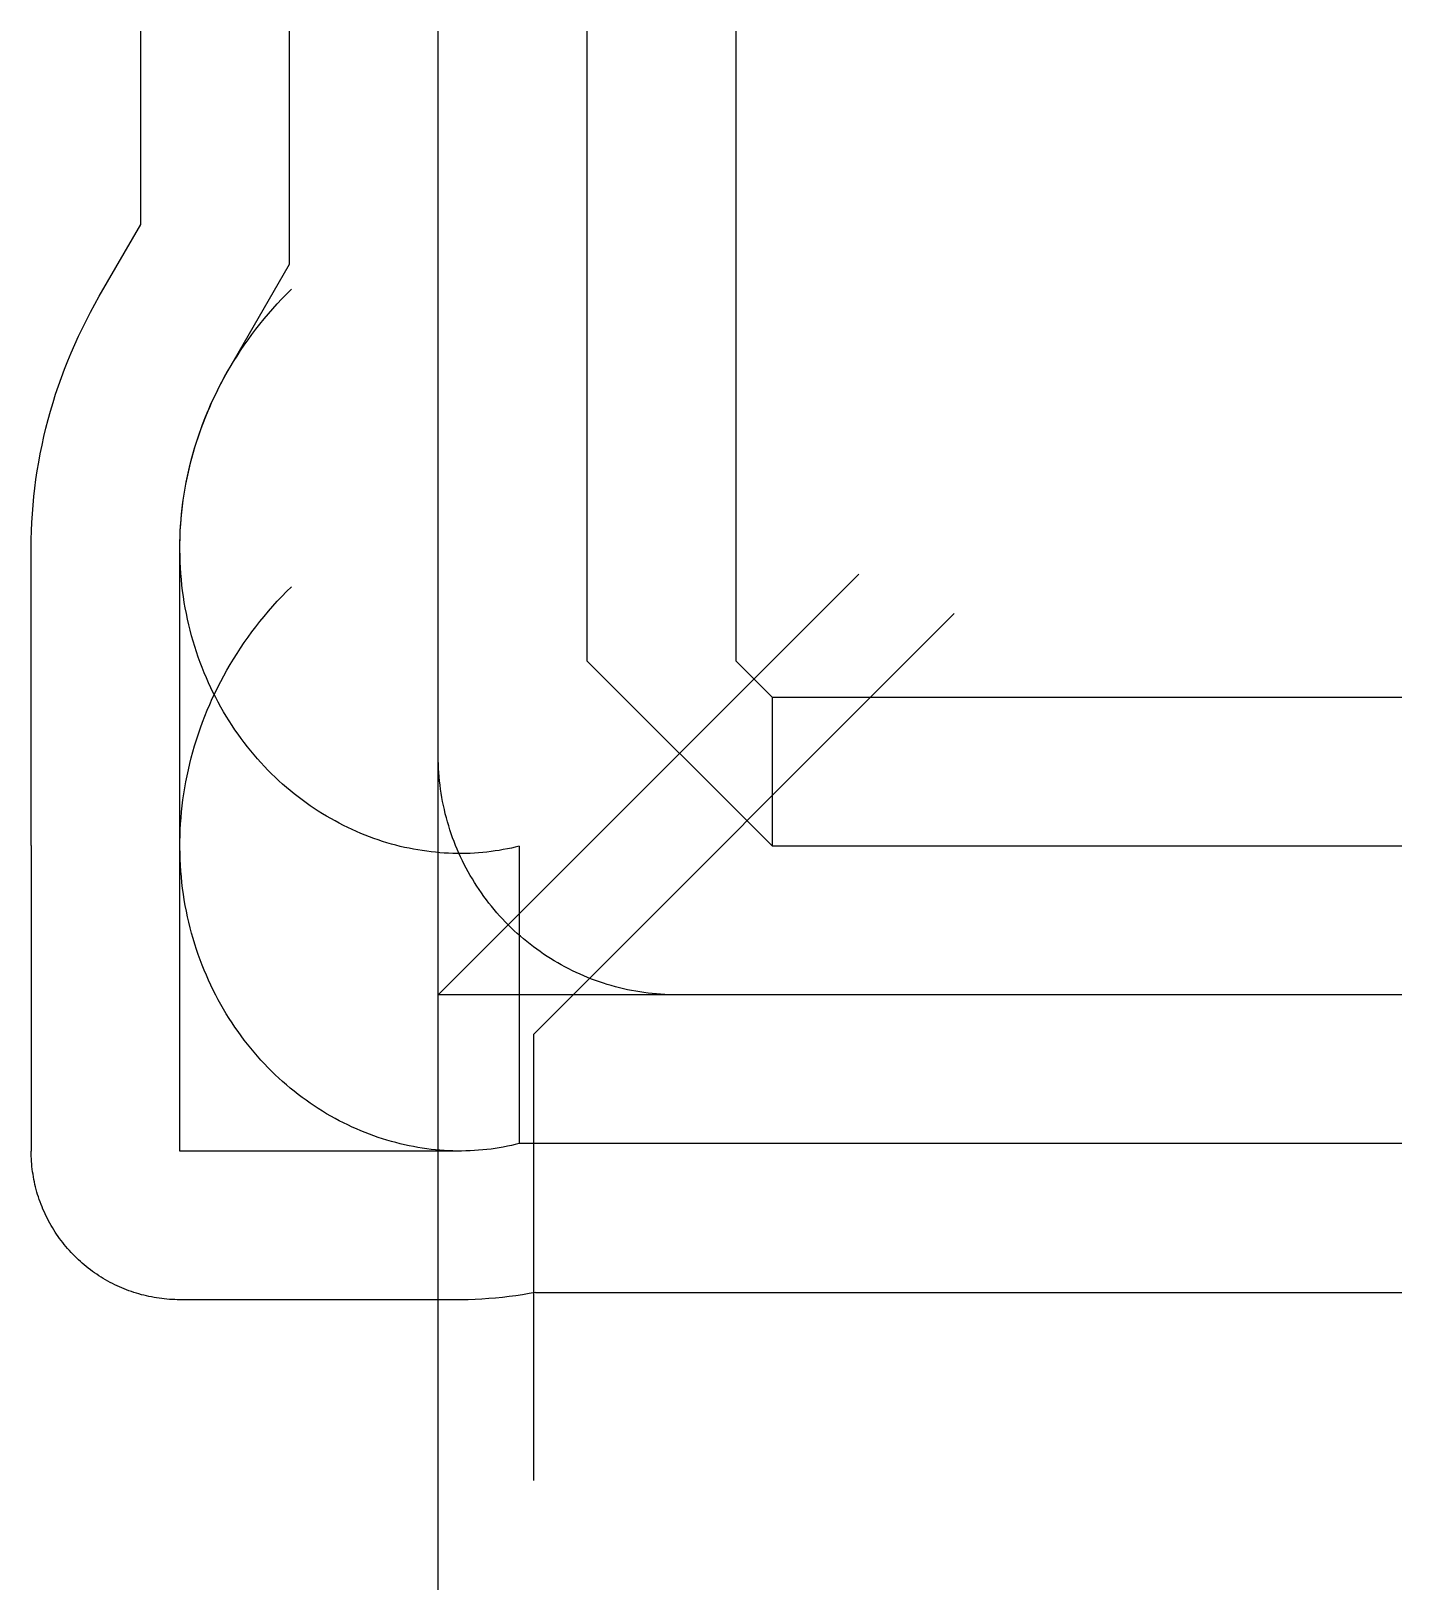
# Model space of a CAD drawing. Header units: metres. Extents: x -6337 to 15000, y -9260 to 15000.
import ezdxf

# ---------------------------------------------------------------- set-up
doc = ezdxf.new("R2010")
doc.units = ezdxf.units.M

msp = doc.modelspace()

# ---------------------------------------------------------------- linework, layer by layer
at = {"color": 1}
for p, q in [((-4630, 11992), (-4630, 15000)), ((-2315, 11372), (-2315, 15000)), ((0, 0), (0, 15000)), ((2315, 15000), (2315, 5201)), ((4630, 15000), (4630, 5201)), ((-5276, 10873), (-4630, 11992)), ((-3271, 9716), (-2315, 11372)), ((-6337, 2326), (-6337, 6956)), ((-4022, 2326), (-4022, 6956)), ((5201, 2315), (2315, 5201)), ((5201, 4630), (4630, 5201)), ((15000, 4630), (5201, 4630)), ((5201, 2315), (5201, 4630)), ((-6337, 2326), (-6337, -2430)), ((-6337, 2326), (-6337, 2326)), ((-4022, -2430), (-4022, 2326)), ((-4022, 2326), (-4022, 2326)), ((1261, 2315), (1261, -2315)), ((15000, 2315), (5201, 2315)), ((15000, 0), (0, 0)), ((15000, -2315), (1261, -2315)), ((339, -2430), (-4022, -2430)), ((339, -4745), (-4022, -4745)), ((1516, -4630), (15000, -4630))]:
    msp.add_line(p, q, dxfattribs=at)
for points in [[(15000, 0), (3719, 0), (3654, 1), (3590, 2), (3525, 5), (3460, 9), (3395, 14), (3331, 20), (3266, 28), (3202, 36), (3138, 46), (3074, 57), (3010, 68), (2946, 81), (2883, 95), (2820, 110), (2757, 127), (2694, 144), (2632, 163), (2570, 182), (2508, 203), (2447, 224), (2386, 247), (2326, 271), (2266, 296), (2207, 322), (2148, 348), (2089, 376), (2031, 405), (1973, 435), (1916, 466), (1860, 498), (1804, 531), (1748, 565), (1694, 600), (1640, 636), (1586, 673), (1533, 710), (1481, 749), (1430, 788), (1379, 829), (1329, 870), (1279, 912), (1231, 955), (1183, 999), (1136, 1044), (1089, 1089), (1044, 1136), (999, 1183), (955, 1231), (912, 1279), (870, 1329), (829, 1379), (788, 1430), (749, 1481), (710, 1533), (673, 1586), (636, 1640), (600, 1694), (565, 1748), (531, 1804), (498, 1860), (466, 1916), (435, 1973), (405, 2031), (376, 2089), (348, 2148), (322, 2207), (296, 2266), (271, 2326), (247, 2386), (224, 2447), (203, 2508), (182, 2570), (163, 2632), (144, 2694), (127, 2757), (110, 2820), (95, 2883), (81, 2946), (68, 3010), (57, 3074), (46, 3138), (36, 3202), (28, 3266), (20, 3331), (14, 3395), (9, 3460), (5, 3525), (2, 3590), (1, 3654), (0, 3719), (0, 3719), (0, 15000)], [(1261, 2315), (1200, 2300), (1138, 2286), (1076, 2273), (1013, 2261), (950, 2250), (886, 2240), (822, 2231), (757, 2223), (693, 2217), (627, 2211), (562, 2207), (496, 2203), (429, 2201), (362, 2200), (296, 2200), (228, 2202), (161, 2204), (93, 2208), (25, 2213), (-43, 2219), (-111, 2226), (-180, 2235), (-248, 2245), (-317, 2256), (-385, 2268), (-454, 2282), (-523, 2296), (-592, 2312), (-660, 2330), (-729, 2348), (-798, 2368), (-866, 2389), (-935, 2412), (-1003, 2436), (-1071, 2461), (-1139, 2487), (-1207, 2514), (-1274, 2543), (-1342, 2573), (-1409, 2605), (-1475, 2638), (-1542, 2672), (-1607, 2707), (-1673, 2743), (-1738, 2781), (-1803, 2820), (-1867, 2861), (-1931, 2903), (-1995, 2945), (-2057, 2990), (-2120, 3035), (-2181, 3082), (-2242, 3130), (-2303, 3179), (-2362, 3229), (-2422, 3281), (-2480, 3334), (-2538, 3388), (-2595, 3443), (-2651, 3500), (-2706, 3557), (-2761, 3616), (-2814, 3676), (-2867, 3737), (-2919, 3799), (-2970, 3862), (-3020, 3927), (-3069, 3992), (-3117, 4059), (-3164, 4127), (-3210, 4195), (-3255, 4265), (-3299, 4336), (-3342, 4407), (-3384, 4480), (-3424, 4554), (-3464, 4628), (-3502, 4704), (-3539, 4780), (-3575, 4858), (-3610, 4936), (-3643, 5015), (-3675, 5095), (-3706, 5175), (-3735, 5257), (-3763, 5339), (-3790, 5422), (-3815, 5506), (-3839, 5590), (-3862, 5675), (-3883, 5761), (-3903, 5847), (-3921, 5934), (-3938, 6022), (-3953, 6110), (-3967, 6199), (-3979, 6288), (-3990, 6377), (-3999, 6468), (-4007, 6558), (-4013, 6649), (-4017, 6740), (-4020, 6832), (-4022, 6924), (-4022, 7016), (-4020, 7109), (-4016, 7201), (-4011, 7294), (-4004, 7387), (-3996, 7481), (-3986, 7574), (-3974, 7668), (-3961, 7761), (-3946, 7855), (-3929, 7948), (-3911, 8042), (-3890, 8135), (-3869, 8229), (-3845, 8322), (-3820, 8415), (-3793, 8508), (-3764, 8601), (-3734, 8693), (-3702, 8785), (-3668, 8877), (-3633, 8969), (-3596, 9060), (-3557, 9150), (-3517, 9241), (-3474, 9331), (-3431, 9420), (-3385, 9509), (-3338, 9597), (-3289, 9685), (-3238, 9772), (-3186, 9858), (-3132, 9944), (-3077, 10029), (-3020, 10113), (-2961, 10197), (-2901, 10279), (-2839, 10361), (-2775, 10442), (-2710, 10522), (-2643, 10601), (-2575, 10679), (-2505, 10756), (-2434, 10833), (-2361, 10908), (-2286, 10982), (-2286, 10982)], [(-6337, 6956), (-6336, 7089), (-6332, 7222), (-6326, 7355), (-6318, 7489), (-6308, 7622), (-6295, 7756), (-6280, 7889), (-6262, 8023), (-6242, 8156), (-6220, 8290), (-6195, 8423), (-6168, 8556), (-6139, 8689), (-6107, 8822), (-6072, 8954), (-6036, 9086), (-5997, 9218), (-5956, 9349), (-5912, 9479), (-5866, 9610), (-5817, 9739), (-5766, 9868), (-5713, 9996), (-5658, 10124), (-5600, 10251), (-5540, 10377), (-5477, 10503), (-5412, 10627), (-5345, 10751), (-5276, 10873), (-5276, 10873)], [(-4022, 6956), (-4021, 7049), (-4019, 7141), (-4015, 7234), (-4009, 7327), (-4002, 7420), (-3993, 7514), (-3982, 7607), (-3970, 7701), (-3956, 7794), (-3940, 7888), (-3923, 7981), (-3904, 8075), (-3883, 8168), (-3860, 8262), (-3836, 8355), (-3811, 8448), (-3783, 8541), (-3754, 8633), (-3723, 8726), (-3690, 8818), (-3656, 8910), (-3620, 9001), (-3582, 9092), (-3543, 9183), (-3502, 9273), (-3459, 9362), (-3415, 9452), (-3368, 9540), (-3321, 9628), (-3271, 9716), (-3271, 9716)], [(1261, -2315), (1200, -2330), (1138, -2344), (1076, -2357), (1013, -2369), (950, -2380), (886, -2390), (822, -2399), (757, -2407), (693, -2413), (627, -2419), (562, -2423), (496, -2427), (429, -2429), (362, -2430), (296, -2430), (228, -2428), (161, -2426), (93, -2422), (25, -2417), (-43, -2411), (-111, -2404), (-180, -2395), (-248, -2385), (-317, -2374), (-385, -2362), (-454, -2348), (-523, -2334), (-592, -2318), (-660, -2300), (-729, -2282), (-798, -2262), (-866, -2241), (-935, -2218), (-1003, -2194), (-1071, -2169), (-1139, -2143), (-1207, -2116), (-1274, -2087), (-1342, -2057), (-1409, -2025), (-1475, -1992), (-1542, -1958), (-1607, -1923), (-1673, -1887), (-1738, -1849), (-1803, -1810), (-1867, -1769), (-1931, -1727), (-1995, -1685), (-2057, -1640), (-2120, -1595), (-2181, -1548), (-2242, -1500), (-2303, -1451), (-2362, -1401), (-2422, -1349), (-2480, -1296), (-2538, -1242), (-2595, -1187), (-2651, -1130), (-2706, -1073), (-2761, -1014), (-2814, -954), (-2867, -893), (-2919, -831), (-2970, -768), (-3020, -703), (-3069, -638), (-3117, -571), (-3164, -503), (-3210, -435), (-3255, -365), (-3299, -294), (-3342, -223), (-3384, -150), (-3424, -76), (-3464, -2), (-3502, 74), (-3539, 150), (-3575, 228), (-3610, 306), (-3643, 385), (-3675, 465), (-3706, 545), (-3735, 627), (-3763, 709), (-3790, 792), (-3815, 876), (-3839, 960), (-3862, 1045), (-3883, 1131), (-3903, 1217), (-3921, 1304), (-3938, 1392), (-3953, 1480), (-3967, 1569), (-3979, 1658), (-3990, 1747), (-3999, 1838), (-4007, 1928), (-4013, 2019), (-4017, 2110), (-4020, 2202), (-4022, 2294), (-4022, 2386), (-4020, 2479), (-4016, 2571), (-4011, 2664), (-4004, 2757), (-3996, 2851), (-3986, 2944), (-3974, 3038), (-3961, 3131), (-3946, 3225), (-3929, 3318), (-3911, 3412), (-3890, 3505), (-3869, 3599), (-3845, 3692), (-3820, 3785), (-3793, 3878), (-3764, 3971), (-3734, 4063), (-3702, 4155), (-3668, 4247), (-3633, 4339), (-3596, 4430), (-3557, 4520), (-3517, 4611), (-3474, 4701), (-3431, 4790), (-3385, 4879), (-3338, 4967), (-3289, 5055), (-3238, 5142), (-3186, 5228), (-3132, 5314), (-3077, 5399), (-3020, 5483), (-2961, 5567), (-2901, 5649), (-2839, 5731), (-2775, 5812), (-2710, 5892), (-2643, 5971), (-2575, 6049), (-2505, 6126), (-2434, 6203), (-2361, 6278), (-2286, 6352), (-2286, 6352)], [(0, -9260), (0, 0), (6548, 6548)], [(8030, 5934), (1482, -614), (1482, -7559)], [(1261, -2315), (1200, -2330), (1138, -2344), (1076, -2357), (1013, -2369), (950, -2380), (886, -2390), (822, -2399), (757, -2407), (693, -2413), (627, -2419), (562, -2423), (496, -2427), (429, -2429), (362, -2430), (339, -2430)], [(-4022, -4745), (-4062, -4745), (-4103, -4743), (-4143, -4742), (-4183, -4739), (-4224, -4736), (-4264, -4732), (-4304, -4728), (-4344, -4722), (-4384, -4716), (-4424, -4710), (-4464, -4702), (-4503, -4694), (-4543, -4686), (-4582, -4676), (-4621, -4666), (-4660, -4655), (-4699, -4644), (-4737, -4632), (-4776, -4619), (-4814, -4605), (-4851, -4591), (-4889, -4576), (-4926, -4561), (-4963, -4545), (-5000, -4528), (-5037, -4511), (-5073, -4493), (-5109, -4474), (-5144, -4455), (-5179, -4435), (-5214, -4414), (-5249, -4393), (-5283, -4371), (-5316, -4349), (-5350, -4326), (-5383, -4303), (-5415, -4279), (-5447, -4254), (-5479, -4229), (-5510, -4203), (-5541, -4177), (-5571, -4150), (-5601, -4123), (-5630, -4095), (-5659, -4067), (-5687, -4038), (-5715, -4009), (-5742, -3979), (-5769, -3949), (-5795, -3918), (-5821, -3887), (-5846, -3855), (-5871, -3823), (-5895, -3791), (-5918, -3758), (-5941, -3724), (-5963, -3691), (-5985, -3657), (-6006, -3622), (-6027, -3587), (-6047, -3552), (-6066, -3517), (-6085, -3481), (-6103, -3445), (-6120, -3408), (-6137, -3371), (-6153, -3334), (-6168, -3297), (-6183, -3260), (-6197, -3222), (-6211, -3184), (-6224, -3145), (-6236, -3107), (-6247, -3068), (-6258, -3029), (-6268, -2990), (-6278, -2951), (-6286, -2911), (-6294, -2872), (-6302, -2832), (-6308, -2792), (-6314, -2752), (-6320, -2712), (-6324, -2672), (-6328, -2632), (-6331, -2591), (-6334, -2551), (-6335, -2511), (-6337, -2470), (-6337, -2430)], [(1516, -4630), (1414, -4649), (1311, -4667), (1207, -4683), (1103, -4697), (998, -4709), (893, -4720), (787, -4728), (681, -4735), (575, -4740), (468, -4744), (361, -4745), (339, -4745)]]:
    msp.add_lwpolyline(points, dxfattribs=at)

doc.saveas('drawing.dxf')
